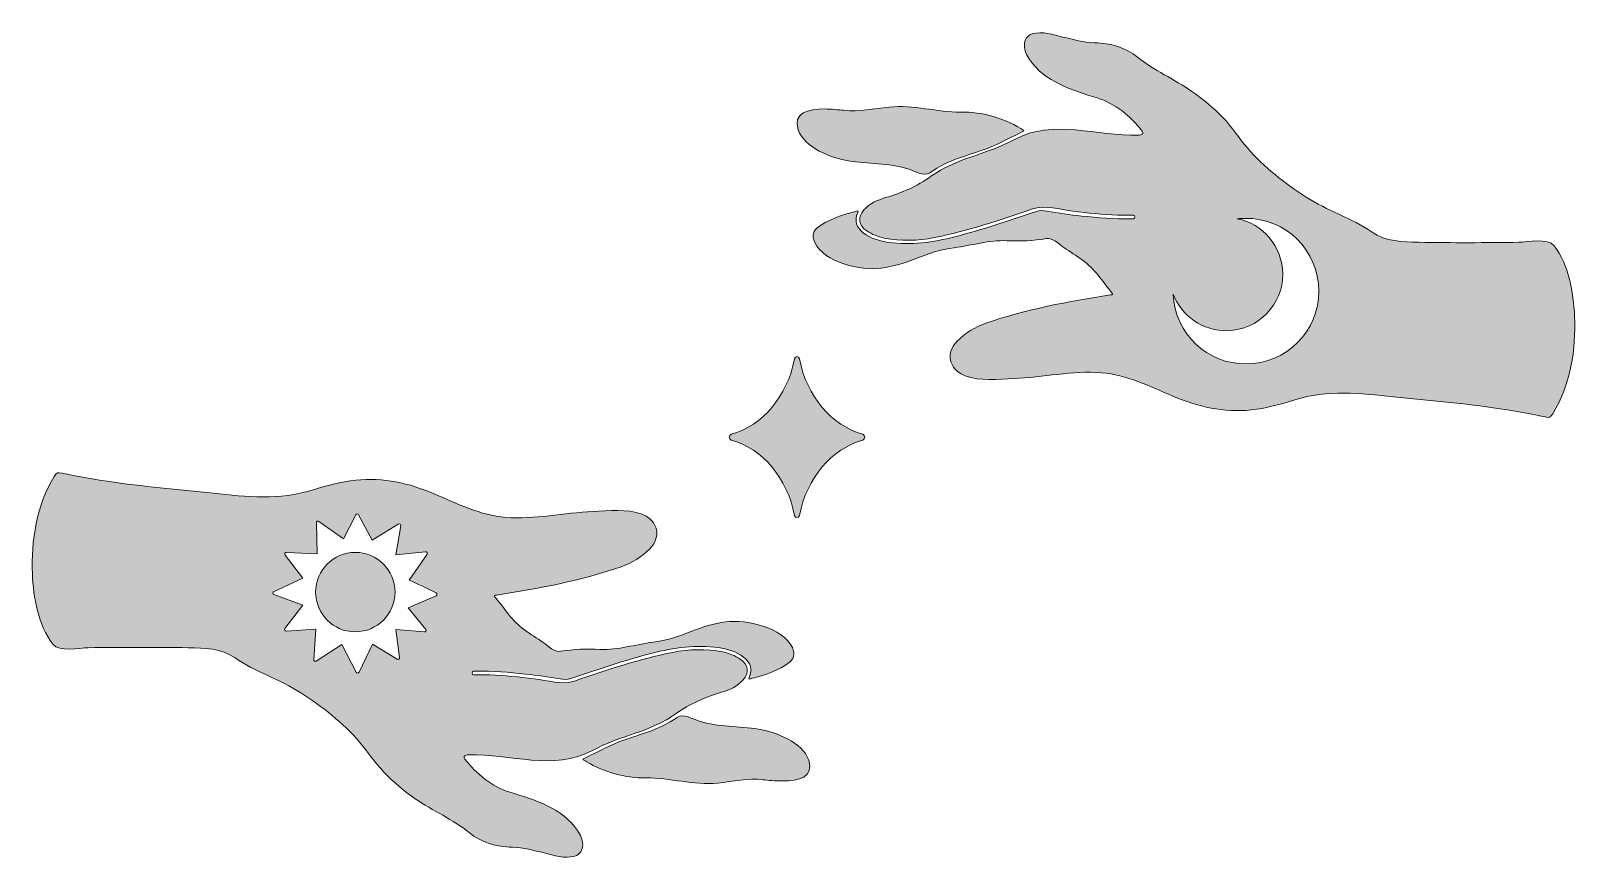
# Model space of a CAD drawing. Header units: inches. Extents: x 11.7 to 23.7, y -9.3 to -2.8.
import ezdxf

# ---------------------------------------------------------------- set-up
doc = ezdxf.new("R2010")
doc.units = ezdxf.units.IN
doc.header["$MEASUREMENT"] = 0
doc.layers.add('Layer 1', color=7, linetype='Continuous')

msp = doc.modelspace()

# ---------------------------------------------------------------- hatches: boundary and pattern name
at = {"layer": 'Layer 1', "true_color": 0xa16e58}
h = msp.add_hatch(color=35, dxfattribs=at)
h.dxf.hatch_style = 2
edge = h.paths.add_edge_path()
edge.add_spline(control_points=[(23.675, -5.038), (23.666, -4.854), (23.631, -4.641), (23.515, -4.491), (23.467, -4.428), (23.309, -4.463), (23.242, -4.464), (22.982, -4.468), (22.722, -4.469), (22.462, -4.464), (22.336, -4.461), (22.207, -4.46), (22.099, -4.385), (21.941, -4.275), (21.75, -4.218), (21.587, -4.113), (21.421, -4.006), (21.259, -3.881), (21.13, -3.73), (21.064, -3.654), (21.011, -3.568), (20.94, -3.495), (20.867, -3.418), (20.784, -3.35), (20.697, -3.29), (20.561, -3.194), (20.403, -3.128), (20.275, -3.024), (20.184, -2.949), (20.079, -2.92), (19.965, -2.913), (19.956, -2.912), (19.948, -2.912), (19.939, -2.912), (19.856, -2.909), (19.775, -2.887), (19.695, -2.867), (19.619, -2.848), (19.535, -2.819), (19.456, -2.843), (19.416, -2.855), (19.393, -2.889), (19.395, -2.93), (19.396, -2.972), (19.412, -3.009), (19.435, -3.043), (19.55, -3.215), (19.773, -3.283), (19.961, -3.341), (20.101, -3.384), (20.223, -3.483), (20.31, -3.599), (20.321, -3.613), (20.318, -3.624), (20.3, -3.629), (20.294, -3.63), (20.288, -3.63), (20.281, -3.63), (19.96, -3.643), (19.619, -3.499), (19.317, -3.665), (19.109, -3.78), (18.861, -3.81), (18.668, -3.951), (18.561, -4.03), (18.44, -4.08), (18.314, -4.117), (18.251, -4.136), (18.192, -4.162), (18.147, -4.213), (18.097, -4.269), (18.105, -4.333), (18.168, -4.375), (18.21, -4.403), (18.256, -4.421), (18.305, -4.431), (18.435, -4.456), (18.565, -4.453), (18.694, -4.428), (18.955, -4.377), (19.206, -4.29), (19.457, -4.205), (19.558, -4.171), (19.671, -4.21), (19.773, -4.223), (19.888, -4.237), (20.003, -4.247), (20.119, -4.254), (20.154, -4.254), (20.188, -4.253), (20.223, -4.254), (20.235, -4.254), (20.255, -4.246), (20.255, -4.267), (20.256, -4.287), (20.236, -4.282), (20.223, -4.282), (20.095, -4.284), (19.966, -4.272), (19.838, -4.26), (19.748, -4.251), (19.658, -4.235), (19.569, -4.221), (19.542, -4.216), (19.515, -4.216), (19.488, -4.225), (19.278, -4.295), (19.069, -4.366), (18.855, -4.421), (18.684, -4.464), (18.513, -4.49), (18.337, -4.465), (18.267, -4.455), (18.2, -4.435), (18.143, -4.392), (18.087, -4.349), (18.072, -4.296), (18.098, -4.232), (18.099, -4.228), (18.103, -4.223), (18.101, -4.221), (18.098, -4.217), (18.093, -4.221), (18.088, -4.222), (18.067, -4.228), (18.046, -4.233), (18.025, -4.239), (17.944, -4.262), (17.867, -4.294), (17.797, -4.341), (17.75, -4.374), (17.739, -4.413), (17.764, -4.465), (17.839, -4.623), (18.123, -4.686), (18.28, -4.666), (18.374, -4.653), (18.464, -4.625), (18.551, -4.591), (18.647, -4.552), (18.745, -4.521), (18.848, -4.507), (18.986, -4.49), (19.119, -4.445), (19.259, -4.452), (19.362, -4.457), (19.464, -4.452), (19.565, -4.436), (19.619, -4.427), (19.66, -4.477), (19.701, -4.505), (19.749, -4.538), (19.799, -4.569), (19.846, -4.603), (19.945, -4.673), (19.997, -4.764), (20.073, -4.854), (20.076, -4.858), (20.083, -4.862), (20.081, -4.868), (20.079, -4.875), (20.07, -4.873), (20.064, -4.874), (19.741, -4.923), (19.403, -4.987), (19.094, -5.094), (19.01, -5.124), (18.936, -5.17), (18.873, -5.233), (18.826, -5.281), (18.795, -5.351), (18.835, -5.421), (18.857, -5.461), (18.891, -5.487), (18.933, -5.503), (19.05, -5.548), (19.192, -5.528), (19.315, -5.524), (19.539, -5.516), (19.77, -5.461), (19.994, -5.479), (20.19, -5.494), (20.37, -5.585), (20.549, -5.661), (20.747, -5.745), (20.943, -5.791), (21.159, -5.769), (21.276, -5.757), (21.388, -5.724), (21.499, -5.69), (21.749, -5.612), (22.011, -5.639), (22.266, -5.666), (22.542, -5.695), (22.819, -5.718), (23.093, -5.759), (23.211, -5.777), (23.329, -5.797), (23.446, -5.823), (23.478, -5.831), (23.487, -5.827), (23.505, -5.798), (23.642, -5.577), (23.687, -5.294), (23.675, -5.038)], knot_values=[0, 0, 0, 0, 1, 1, 1, 2, 2, 2, 3, 3, 3, 4, 4, 4, 5, 5, 5, 6, 6, 6, 7, 7, 7, 8, 8, 8, 9, 9, 9, 10, 10, 10, 11, 11, 11, 12, 12, 12, 13, 13, 13, 14, 14, 14, 15, 15, 15, 16, 16, 16, 17, 17, 17, 18, 18, 18, 19, 19, 19, 20, 20, 20, 21, 21, 21, 22, 22, 22, 23, 23, 23, 24, 24, 24, 25, 25, 25, 26, 26, 26, 27, 27, 27, 28, 28, 28, 29, 29, 29, 30, 30, 30, 31, 31, 31, 32, 32, 32, 33, 33, 33, 34, 34, 34, 35, 35, 35, 36, 36, 36, 37, 37, 37, 38, 38, 38, 39, 39, 39, 40, 40, 40, 41, 41, 41, 42, 42, 42, 43, 43, 43, 44, 44, 44, 45, 45, 45, 46, 46, 46, 47, 47, 47, 48, 48, 48, 49, 49, 49, 50, 50, 50, 51, 51, 51, 52, 52, 52, 53, 53, 53, 54, 54, 54, 55, 55, 55, 56, 56, 56, 57, 57, 57, 58, 58, 58, 59, 59, 59, 60, 60, 60, 61, 61, 61, 62, 62, 62, 63, 63, 63, 64, 64, 64, 65, 65, 65, 66, 66, 66, 67, 67, 67, 68, 68, 68, 68], degree=3, periodic=1)
edge = h.paths.add_edge_path()
edge.add_spline(control_points=[(21.12, -5.411), (20.82, -5.413), (20.564, -5.177), (20.553, -4.868), (20.616, -5.037), (20.783, -5.156), (20.975, -5.152), (21.216, -5.147), (21.405, -4.95), (21.405, -4.711), (21.401, -4.495), (21.25, -4.32), (21.051, -4.281), (21.071, -4.279), (21.091, -4.278), (21.112, -4.278), (21.431, -4.275), (21.684, -4.527), (21.685, -4.843), (21.686, -5.158), (21.432, -5.41), (21.12, -5.411)], knot_values=[0, 0, 0, 0, 1, 1, 1, 2, 2, 2, 3, 3, 3, 4, 4, 4, 5, 5, 5, 6, 6, 6, 7, 7, 7, 7], degree=3, periodic=1)
h = msp.add_hatch(color=35, dxfattribs=at)
h.dxf.hatch_style = 2
edge = h.paths.add_edge_path()
edge.add_spline(control_points=[(17.838, -3.427), (17.717, -3.427), (17.59, -3.455), (17.636, -3.59), (17.683, -3.73), (17.895, -3.809), (18.027, -3.831), (18.18, -3.855), (18.338, -3.846), (18.487, -3.892), (18.535, -3.907), (18.613, -3.956), (18.66, -3.923), (18.731, -3.873), (18.808, -3.835), (18.89, -3.807), (19.001, -3.769), (19.116, -3.737), (19.221, -3.683), (19.275, -3.655), (19.329, -3.629), (19.383, -3.603), (19.394, -3.598), (19.393, -3.595), (19.384, -3.589), (19.378, -3.586), (19.372, -3.581), (19.366, -3.578), (19.222, -3.495), (19.068, -3.449), (18.902, -3.451), (18.715, -3.453), (18.531, -3.392), (18.344, -3.412), (18.223, -3.424), (18.112, -3.45), (17.989, -3.437), (17.954, -3.434), (17.897, -3.427), (17.838, -3.427)], knot_values=[0, 0, 0, 0, 1, 1, 1, 2, 2, 2, 3, 3, 3, 4, 4, 4, 5, 5, 5, 6, 6, 6, 7, 7, 7, 8, 8, 8, 9, 9, 9, 10, 10, 10, 11, 11, 11, 12, 12, 12, 13, 13, 13, 13], degree=3, periodic=1)
h = msp.add_hatch(color=35, dxfattribs=at)
h.dxf.hatch_style = 2
edge = h.paths.add_edge_path()
edge.add_spline(control_points=[(17.114, -5.958), (17.114, -5.958), (17.114, -5.958), (17.114, -5.958), (17.094, -5.964), (17.094, -5.997), (17.114, -6.003), (17.114, -6.003), (17.114, -6.003), (17.114, -6.003), (17.359, -6.071), (17.55, -6.298), (17.607, -6.589), (17.607, -6.589), (17.607, -6.589), (17.607, -6.589), (17.612, -6.613), (17.64, -6.613), (17.645, -6.589), (17.645, -6.589), (17.645, -6.589), (17.645, -6.589), (17.702, -6.298), (17.894, -6.071), (18.139, -6.003), (18.139, -6.003), (18.139, -6.003), (18.139, -6.003), (18.158, -5.997), (18.158, -5.964), (18.139, -5.958), (18.139, -5.958), (18.139, -5.958), (18.139, -5.958), (17.894, -5.89), (17.702, -5.663), (17.645, -5.372), (17.645, -5.372), (17.645, -5.372), (17.645, -5.372), (17.64, -5.348), (17.612, -5.348), (17.607, -5.372), (17.607, -5.372), (17.607, -5.372), (17.607, -5.372), (17.55, -5.663), (17.359, -5.89), (17.114, -5.958)], knot_values=[0, 0, 0, 0, 1, 1, 1, 2, 2, 2, 3, 3, 3, 4, 4, 4, 5, 5, 5, 6, 6, 6, 7, 7, 7, 8, 8, 8, 9, 9, 9, 10, 10, 10, 11, 11, 11, 12, 12, 12, 13, 13, 13, 14, 14, 14, 15, 15, 15, 16, 16, 16, 16], degree=3, periodic=1)
h = msp.add_hatch(color=35, dxfattribs=at)
h.dxf.hatch_style = 2
edge = h.paths.add_edge_path()
edge.add_spline(control_points=[(17.59, -7.618), (17.514, -7.461), (17.23, -7.397), (17.073, -7.418), (16.979, -7.43), (16.889, -7.458), (16.802, -7.493), (16.706, -7.531), (16.609, -7.563), (16.506, -7.576), (16.367, -7.593), (16.235, -7.639), (16.094, -7.632), (15.992, -7.626), (15.89, -7.631), (15.789, -7.647), (15.735, -7.656), (15.693, -7.606), (15.652, -7.578), (15.604, -7.545), (15.555, -7.514), (15.507, -7.481), (15.408, -7.41), (15.357, -7.319), (15.28, -7.229), (15.277, -7.225), (15.27, -7.221), (15.272, -7.215), (15.274, -7.208), (15.283, -7.21), (15.289, -7.209), (15.612, -7.16), (15.95, -7.096), (16.259, -6.989), (16.343, -6.96), (16.417, -6.913), (16.48, -6.85), (16.527, -6.802), (16.558, -6.732), (16.518, -6.662), (16.496, -6.622), (16.462, -6.596), (16.42, -6.58), (16.304, -6.535), (16.161, -6.555), (16.039, -6.56), (15.814, -6.568), (15.583, -6.623), (15.359, -6.605), (15.164, -6.589), (14.983, -6.498), (14.804, -6.422), (14.606, -6.338), (14.41, -6.292), (14.194, -6.315), (14.077, -6.327), (13.965, -6.359), (13.854, -6.393), (13.604, -6.471), (13.342, -6.445), (13.087, -6.417), (12.811, -6.388), (12.535, -6.365), (12.26, -6.324), (12.142, -6.307), (12.024, -6.286), (11.908, -6.26), (11.875, -6.253), (11.866, -6.256), (11.848, -6.286), (11.712, -6.506), (11.667, -6.789), (11.678, -7.045), (11.687, -7.229), (11.722, -7.442), (11.838, -7.592), (11.886, -7.655), (12.044, -7.62), (12.112, -7.619), (12.371, -7.615), (12.631, -7.615), (12.891, -7.619), (13.018, -7.622), (13.146, -7.623), (13.255, -7.698), (13.412, -7.808), (13.604, -7.865), (13.766, -7.97), (13.932, -8.077), (14.094, -8.202), (14.223, -8.353), (14.289, -8.43), (14.343, -8.515), (14.413, -8.588), (14.487, -8.665), (14.569, -8.733), (14.656, -8.794), (14.792, -8.889), (14.95, -8.955), (15.078, -9.059), (15.17, -9.134), (15.274, -9.163), (15.388, -9.17), (15.397, -9.171), (15.406, -9.171), (15.414, -9.172), (15.497, -9.175), (15.578, -9.196), (15.658, -9.216), (15.734, -9.235), (15.819, -9.264), (15.897, -9.24), (15.937, -9.228), (15.96, -9.194), (15.959, -9.153), (15.957, -9.111), (15.941, -9.075), (15.919, -9.041), (15.804, -8.869), (15.581, -8.8), (15.393, -8.743), (15.253, -8.7), (15.131, -8.601), (15.043, -8.485), (15.032, -8.47), (15.035, -8.46), (15.053, -8.455), (15.059, -8.453), (15.066, -8.453), (15.072, -8.453), (15.393, -8.441), (15.734, -8.584), (16.036, -8.418), (16.244, -8.303), (16.492, -8.273), (16.685, -8.132), (16.792, -8.054), (16.913, -8.003), (17.039, -7.966), (17.103, -7.947), (17.161, -7.921), (17.206, -7.87), (17.256, -7.814), (17.248, -7.751), (17.185, -7.708), (17.143, -7.68), (17.097, -7.662), (17.048, -7.652), (16.918, -7.627), (16.788, -7.63), (16.659, -7.655), (16.398, -7.706), (16.147, -7.793), (15.896, -7.878), (15.796, -7.912), (15.682, -7.873), (15.581, -7.86), (15.465, -7.846), (15.35, -7.836), (15.234, -7.829), (15.199, -7.829), (15.165, -7.83), (15.13, -7.829), (15.118, -7.829), (15.098, -7.837), (15.098, -7.817), (15.097, -7.797), (15.117, -7.801), (15.13, -7.801), (15.259, -7.799), (15.387, -7.811), (15.515, -7.824), (15.605, -7.833), (15.695, -7.848), (15.784, -7.862), (15.811, -7.867), (15.838, -7.868), (15.866, -7.859), (16.075, -7.788), (16.284, -7.717), (16.499, -7.662), (16.669, -7.619), (16.84, -7.593), (17.016, -7.618), (17.086, -7.628), (17.153, -7.648), (17.21, -7.692), (17.266, -7.734), (17.281, -7.787), (17.255, -7.851), (17.254, -7.855), (17.251, -7.86), (17.252, -7.862), (17.255, -7.866), (17.261, -7.863), (17.265, -7.861), (17.286, -7.856), (17.307, -7.85), (17.328, -7.844), (17.409, -7.821), (17.486, -7.789), (17.556, -7.742), (17.603, -7.71), (17.614, -7.67), (17.59, -7.618)], knot_values=[0, 0, 0, 0, 1, 1, 1, 2, 2, 2, 3, 3, 3, 4, 4, 4, 5, 5, 5, 6, 6, 6, 7, 7, 7, 8, 8, 8, 9, 9, 9, 10, 10, 10, 11, 11, 11, 12, 12, 12, 13, 13, 13, 14, 14, 14, 15, 15, 15, 16, 16, 16, 17, 17, 17, 18, 18, 18, 19, 19, 19, 20, 20, 20, 21, 21, 21, 22, 22, 22, 23, 23, 23, 24, 24, 24, 25, 25, 25, 26, 26, 26, 27, 27, 27, 28, 28, 28, 29, 29, 29, 30, 30, 30, 31, 31, 31, 32, 32, 32, 33, 33, 33, 34, 34, 34, 35, 35, 35, 36, 36, 36, 37, 37, 37, 38, 38, 38, 39, 39, 39, 40, 40, 40, 41, 41, 41, 42, 42, 42, 43, 43, 43, 44, 44, 44, 45, 45, 45, 46, 46, 46, 47, 47, 47, 48, 48, 48, 49, 49, 49, 50, 50, 50, 51, 51, 51, 52, 52, 52, 53, 53, 53, 54, 54, 54, 55, 55, 55, 56, 56, 56, 57, 57, 57, 58, 58, 58, 59, 59, 59, 60, 60, 60, 61, 61, 61, 62, 62, 62, 63, 63, 63, 64, 64, 64, 65, 65, 65, 66, 66, 66, 67, 67, 67, 68, 68, 68, 68], degree=3, periodic=1)
edge = h.paths.add_edge_path()
edge.add_spline(control_points=[(14.818, -7.214), (14.818, -7.214), (14.601, -7.308), (14.601, -7.308), (14.601, -7.308), (14.738, -7.476), (14.738, -7.476), (14.741, -7.48), (14.742, -7.485), (14.74, -7.49), (14.737, -7.494), (14.733, -7.497), (14.728, -7.496), (14.728, -7.496), (14.505, -7.478), (14.505, -7.478), (14.505, -7.478), (14.534, -7.696), (14.534, -7.696), (14.535, -7.701), (14.533, -7.705), (14.529, -7.708), (14.525, -7.71), (14.52, -7.711), (14.516, -7.708), (14.516, -7.708), (14.323, -7.591), (14.323, -7.591), (14.323, -7.591), (14.22, -7.809), (14.22, -7.809), (14.218, -7.813), (14.214, -7.816), (14.209, -7.816), (14.204, -7.816), (14.2, -7.813), (14.198, -7.809), (14.198, -7.809), (14.084, -7.595), (14.084, -7.595), (14.084, -7.595), (13.886, -7.723), (13.886, -7.723), (13.882, -7.725), (13.877, -7.726), (13.873, -7.723), (13.869, -7.721), (13.867, -7.716), (13.867, -7.712), (13.867, -7.712), (13.883, -7.474), (13.883, -7.474), (13.883, -7.474), (13.653, -7.489), (13.653, -7.489), (13.649, -7.489), (13.644, -7.486), (13.642, -7.482), (13.639, -7.478), (13.64, -7.473), (13.643, -7.469), (13.643, -7.469), (13.781, -7.289), (13.781, -7.289), (13.781, -7.289), (13.556, -7.206), (13.556, -7.206), (13.552, -7.204), (13.549, -7.2), (13.548, -7.195), (13.548, -7.19), (13.551, -7.185), (13.555, -7.183), (13.555, -7.183), (13.783, -7.077), (13.783, -7.077), (13.783, -7.077), (13.645, -6.898), (13.645, -6.898), (13.642, -6.894), (13.641, -6.888), (13.643, -6.884), (13.646, -6.88), (13.65, -6.877), (13.655, -6.878), (13.655, -6.878), (13.655, -6.878), (13.655, -6.878), (13.655, -6.878), (13.893, -6.889), (13.893, -6.889), (13.893, -6.889), (13.888, -6.646), (13.888, -6.646), (13.887, -6.642), (13.89, -6.637), (13.894, -6.635), (13.898, -6.633), (13.903, -6.633), (13.907, -6.636), (13.907, -6.636), (14.097, -6.771), (14.097, -6.771), (14.097, -6.771), (14.194, -6.584), (14.194, -6.584), (14.196, -6.58), (14.201, -6.578), (14.205, -6.577), (14.21, -6.577), (14.214, -6.58), (14.216, -6.584), (14.216, -6.584), (14.322, -6.782), (14.322, -6.782), (14.322, -6.782), (14.524, -6.658), (14.524, -6.658), (14.529, -6.655), (14.534, -6.655), (14.538, -6.658), (14.542, -6.661), (14.544, -6.666), (14.543, -6.67), (14.543, -6.67), (14.505, -6.896), (14.505, -6.896), (14.505, -6.896), (14.736, -6.872), (14.736, -6.872), (14.741, -6.871), (14.746, -6.873), (14.748, -6.878), (14.751, -6.882), (14.75, -6.887), (14.748, -6.891), (14.748, -6.891), (14.608, -7.093), (14.608, -7.093), (14.678, -7.124), (14.749, -7.157), (14.818, -7.191), (14.823, -7.194), (14.825, -7.198), (14.825, -7.203), (14.825, -7.208), (14.822, -7.212), (14.818, -7.214)], knot_values=[0, 0, 0, 0, 1, 1, 1, 2, 2, 2, 3, 3, 3, 4, 4, 4, 5, 5, 5, 6, 6, 6, 7, 7, 7, 8, 8, 8, 9, 9, 9, 10, 10, 10, 11, 11, 11, 12, 12, 12, 13, 13, 13, 14, 14, 14, 15, 15, 15, 16, 16, 16, 17, 17, 17, 18, 18, 18, 19, 19, 19, 20, 20, 20, 21, 21, 21, 22, 22, 22, 23, 23, 23, 24, 24, 24, 25, 25, 25, 26, 26, 26, 27, 27, 27, 28, 28, 28, 29, 29, 29, 30, 30, 30, 31, 31, 31, 32, 32, 32, 33, 33, 33, 34, 34, 34, 35, 35, 35, 36, 36, 36, 37, 37, 37, 38, 38, 38, 39, 39, 39, 40, 40, 40, 41, 41, 41, 42, 42, 42, 43, 43, 43, 44, 44, 44, 45, 45, 45, 46, 46, 46, 47, 47, 47, 48, 48, 48, 49, 49, 49, 49], degree=3, periodic=1)
h = msp.add_hatch(color=35, dxfattribs=at)
h.dxf.hatch_style = 2
edge = h.paths.add_edge_path()
edge.add_spline(control_points=[(14.19, -6.877), (14.02, -6.877), (13.881, -7.016), (13.881, -7.186), (13.881, -7.357), (14.02, -7.495), (14.19, -7.495), (14.361, -7.495), (14.499, -7.357), (14.499, -7.186), (14.499, -7.016), (14.361, -6.877), (14.19, -6.877)], knot_values=[0, 0, 0, 0, 1, 1, 1, 2, 2, 2, 3, 3, 3, 4, 4, 4, 4], degree=3, periodic=1)
h = msp.add_hatch(color=35, dxfattribs=at)
h.dxf.hatch_style = 2
edge = h.paths.add_edge_path()
edge.add_spline(control_points=[(17.515, -8.656), (17.636, -8.656), (17.763, -8.628), (17.717, -8.493), (17.67, -8.353), (17.458, -8.274), (17.326, -8.253), (17.174, -8.228), (17.015, -8.237), (16.866, -8.191), (16.818, -8.176), (16.741, -8.127), (16.693, -8.161), (16.622, -8.21), (16.545, -8.248), (16.463, -8.276), (16.352, -8.314), (16.238, -8.346), (16.132, -8.401), (16.079, -8.428), (16.024, -8.454), (15.97, -8.48), (15.959, -8.485), (15.96, -8.489), (15.969, -8.494), (15.975, -8.498), (15.981, -8.502), (15.987, -8.505), (16.131, -8.588), (16.285, -8.634), (16.451, -8.632), (16.638, -8.63), (16.822, -8.691), (17.009, -8.672), (17.13, -8.659), (17.241, -8.633), (17.364, -8.646), (17.399, -8.65), (17.456, -8.656), (17.515, -8.656)], knot_values=[0, 0, 0, 0, 1, 1, 1, 2, 2, 2, 3, 3, 3, 4, 4, 4, 5, 5, 5, 6, 6, 6, 7, 7, 7, 8, 8, 8, 9, 9, 9, 10, 10, 10, 11, 11, 11, 12, 12, 12, 13, 13, 13, 13], degree=3, periodic=1)

# ---------------------------------------------------------------- linework, layer by layer
at = {"layer": 'Layer 1', "lineweight": 0}
for points, knots in [([(23.675, -5.038), (23.666, -4.854), (23.631, -4.641), (23.515, -4.491), (23.467, -4.428), (23.309, -4.463), (23.242, -4.464), (22.982, -4.468), (22.722, -4.469), (22.462, -4.464), (22.336, -4.461), (22.207, -4.46), (22.099, -4.385), (21.941, -4.275), (21.75, -4.218), (21.587, -4.113), (21.421, -4.006), (21.259, -3.881), (21.13, -3.73), (21.064, -3.654), (21.011, -3.568), (20.94, -3.495), (20.867, -3.418), (20.784, -3.35), (20.697, -3.29), (20.561, -3.194), (20.403, -3.128), (20.275, -3.024), (20.184, -2.949), (20.079, -2.92), (19.965, -2.913), (19.956, -2.912), (19.948, -2.912), (19.939, -2.912), (19.856, -2.909), (19.775, -2.887), (19.695, -2.867), (19.619, -2.848), (19.535, -2.819), (19.456, -2.843), (19.416, -2.855), (19.393, -2.889), (19.395, -2.93), (19.396, -2.972), (19.412, -3.009), (19.435, -3.043), (19.55, -3.215), (19.773, -3.283), (19.961, -3.341), (20.101, -3.384), (20.223, -3.483), (20.31, -3.599), (20.321, -3.613), (20.318, -3.624), (20.3, -3.629), (20.294, -3.63), (20.288, -3.63), (20.281, -3.63), (19.96, -3.643), (19.619, -3.499), (19.317, -3.665), (19.109, -3.78), (18.861, -3.81), (18.668, -3.951), (18.561, -4.03), (18.44, -4.08), (18.314, -4.117), (18.251, -4.136), (18.192, -4.162), (18.147, -4.213), (18.097, -4.269), (18.105, -4.333), (18.168, -4.375), (18.21, -4.403), (18.256, -4.421), (18.305, -4.431), (18.435, -4.456), (18.565, -4.453), (18.694, -4.428), (18.955, -4.377), (19.206, -4.29), (19.457, -4.205), (19.558, -4.171), (19.671, -4.21), (19.773, -4.223), (19.888, -4.237), (20.003, -4.247), (20.119, -4.254), (20.154, -4.254), (20.188, -4.253), (20.223, -4.254), (20.235, -4.254), (20.255, -4.246), (20.255, -4.267), (20.256, -4.287), (20.236, -4.282), (20.223, -4.282), (20.095, -4.284), (19.966, -4.272), (19.838, -4.26), (19.748, -4.251), (19.658, -4.235), (19.569, -4.221), (19.542, -4.216), (19.515, -4.216), (19.488, -4.225), (19.278, -4.295), (19.069, -4.366), (18.855, -4.421), (18.684, -4.464), (18.513, -4.49), (18.337, -4.465), (18.267, -4.455), (18.2, -4.435), (18.143, -4.392), (18.087, -4.349), (18.072, -4.296), (18.098, -4.232), (18.099, -4.228), (18.103, -4.223), (18.101, -4.221), (18.098, -4.217), (18.093, -4.221), (18.088, -4.222), (18.067, -4.228), (18.046, -4.233), (18.025, -4.239), (17.944, -4.262), (17.867, -4.294), (17.797, -4.341), (17.75, -4.374), (17.739, -4.413), (17.764, -4.465), (17.839, -4.623), (18.123, -4.686), (18.28, -4.666), (18.374, -4.653), (18.464, -4.625), (18.551, -4.591), (18.647, -4.552), (18.745, -4.521), (18.848, -4.507), (18.986, -4.49), (19.119, -4.445), (19.259, -4.452), (19.362, -4.457), (19.464, -4.452), (19.565, -4.436), (19.619, -4.427), (19.66, -4.477), (19.701, -4.505), (19.749, -4.538), (19.799, -4.569), (19.846, -4.603), (19.945, -4.673), (19.997, -4.764), (20.073, -4.854), (20.076, -4.858), (20.083, -4.862), (20.081, -4.868), (20.079, -4.875), (20.07, -4.873), (20.064, -4.874), (19.741, -4.923), (19.403, -4.987), (19.094, -5.094), (19.01, -5.124), (18.936, -5.17), (18.873, -5.233), (18.826, -5.281), (18.795, -5.351), (18.835, -5.421), (18.857, -5.461), (18.891, -5.487), (18.933, -5.503), (19.05, -5.548), (19.192, -5.528), (19.315, -5.524), (19.539, -5.516), (19.77, -5.461), (19.994, -5.479), (20.19, -5.494), (20.37, -5.585), (20.549, -5.661), (20.747, -5.745), (20.943, -5.791), (21.159, -5.769), (21.276, -5.757), (21.388, -5.724), (21.499, -5.69), (21.749, -5.612), (22.011, -5.639), (22.266, -5.666), (22.542, -5.695), (22.819, -5.718), (23.093, -5.759), (23.211, -5.777), (23.329, -5.797), (23.446, -5.823), (23.478, -5.831), (23.487, -5.827), (23.505, -5.798), (23.642, -5.577), (23.687, -5.294), (23.675, -5.038)], [0, 0, 0, 0, 1, 1, 1, 2, 2, 2, 3, 3, 3, 4, 4, 4, 5, 5, 5, 6, 6, 6, 7, 7, 7, 8, 8, 8, 9, 9, 9, 10, 10, 10, 11, 11, 11, 12, 12, 12, 13, 13, 13, 14, 14, 14, 15, 15, 15, 16, 16, 16, 17, 17, 17, 18, 18, 18, 19, 19, 19, 20, 20, 20, 21, 21, 21, 22, 22, 22, 23, 23, 23, 24, 24, 24, 25, 25, 25, 26, 26, 26, 27, 27, 27, 28, 28, 28, 29, 29, 29, 30, 30, 30, 31, 31, 31, 32, 32, 32, 33, 33, 33, 34, 34, 34, 35, 35, 35, 36, 36, 36, 37, 37, 37, 38, 38, 38, 39, 39, 39, 40, 40, 40, 41, 41, 41, 42, 42, 42, 43, 43, 43, 44, 44, 44, 45, 45, 45, 46, 46, 46, 47, 47, 47, 48, 48, 48, 49, 49, 49, 50, 50, 50, 51, 51, 51, 52, 52, 52, 53, 53, 53, 54, 54, 54, 55, 55, 55, 56, 56, 56, 57, 57, 57, 58, 58, 58, 59, 59, 59, 60, 60, 60, 61, 61, 61, 62, 62, 62, 63, 63, 63, 64, 64, 64, 65, 65, 65, 66, 66, 66, 67, 67, 67, 68, 68, 68, 68]), ([(17.838, -3.427), (17.717, -3.427), (17.59, -3.455), (17.636, -3.59), (17.683, -3.73), (17.895, -3.809), (18.027, -3.831), (18.18, -3.855), (18.338, -3.846), (18.487, -3.892), (18.535, -3.907), (18.613, -3.956), (18.66, -3.923), (18.731, -3.873), (18.808, -3.835), (18.89, -3.807), (19.001, -3.769), (19.116, -3.737), (19.221, -3.683), (19.275, -3.655), (19.329, -3.629), (19.383, -3.603), (19.394, -3.598), (19.393, -3.595), (19.384, -3.589), (19.378, -3.586), (19.372, -3.581), (19.366, -3.578), (19.222, -3.495), (19.068, -3.449), (18.902, -3.451), (18.715, -3.453), (18.531, -3.392), (18.344, -3.412), (18.223, -3.424), (18.112, -3.45), (17.989, -3.437), (17.954, -3.434), (17.897, -3.427), (17.838, -3.427)], [0, 0, 0, 0, 1, 1, 1, 2, 2, 2, 3, 3, 3, 4, 4, 4, 5, 5, 5, 6, 6, 6, 7, 7, 7, 8, 8, 8, 9, 9, 9, 10, 10, 10, 11, 11, 11, 12, 12, 12, 13, 13, 13, 13]), ([(21.12, -5.411), (20.82, -5.413), (20.564, -5.177), (20.553, -4.868), (20.616, -5.037), (20.783, -5.156), (20.975, -5.152), (21.216, -5.147), (21.405, -4.95), (21.405, -4.711), (21.401, -4.495), (21.25, -4.32), (21.051, -4.281), (21.071, -4.279), (21.091, -4.278), (21.112, -4.278), (21.431, -4.275), (21.684, -4.527), (21.685, -4.843), (21.686, -5.158), (21.432, -5.41), (21.12, -5.411)], [0, 0, 0, 0, 1, 1, 1, 2, 2, 2, 3, 3, 3, 4, 4, 4, 5, 5, 5, 6, 6, 6, 7, 7, 7, 7]), ([(17.114, -5.958), (17.114, -5.958), (17.114, -5.958), (17.114, -5.958), (17.094, -5.964), (17.094, -5.997), (17.114, -6.003), (17.114, -6.003), (17.114, -6.003), (17.114, -6.003), (17.359, -6.071), (17.55, -6.298), (17.607, -6.589), (17.607, -6.589), (17.607, -6.589), (17.607, -6.589), (17.612, -6.613), (17.64, -6.613), (17.645, -6.589), (17.645, -6.589), (17.645, -6.589), (17.645, -6.589), (17.702, -6.298), (17.894, -6.071), (18.139, -6.003), (18.139, -6.003), (18.139, -6.003), (18.139, -6.003), (18.158, -5.997), (18.158, -5.964), (18.139, -5.958), (18.139, -5.958), (18.139, -5.958), (18.139, -5.958), (17.894, -5.89), (17.702, -5.663), (17.645, -5.372), (17.645, -5.372), (17.645, -5.372), (17.645, -5.372), (17.64, -5.348), (17.612, -5.348), (17.607, -5.372), (17.607, -5.372), (17.607, -5.372), (17.607, -5.372), (17.55, -5.663), (17.359, -5.89), (17.114, -5.958)], [0, 0, 0, 0, 1, 1, 1, 2, 2, 2, 3, 3, 3, 4, 4, 4, 5, 5, 5, 6, 6, 6, 7, 7, 7, 8, 8, 8, 9, 9, 9, 10, 10, 10, 11, 11, 11, 12, 12, 12, 13, 13, 13, 14, 14, 14, 15, 15, 15, 16, 16, 16, 16]), ([(17.59, -7.618), (17.514, -7.461), (17.23, -7.397), (17.073, -7.418), (16.979, -7.43), (16.889, -7.458), (16.802, -7.493), (16.706, -7.531), (16.609, -7.563), (16.506, -7.576), (16.367, -7.593), (16.235, -7.639), (16.094, -7.632), (15.992, -7.626), (15.89, -7.631), (15.789, -7.647), (15.735, -7.656), (15.693, -7.606), (15.652, -7.578), (15.604, -7.545), (15.555, -7.514), (15.507, -7.481), (15.408, -7.41), (15.357, -7.319), (15.28, -7.229), (15.277, -7.225), (15.27, -7.221), (15.272, -7.215), (15.274, -7.208), (15.283, -7.21), (15.289, -7.209), (15.612, -7.16), (15.95, -7.096), (16.259, -6.989), (16.343, -6.96), (16.417, -6.913), (16.48, -6.85), (16.527, -6.802), (16.558, -6.732), (16.518, -6.662), (16.496, -6.622), (16.462, -6.596), (16.42, -6.58), (16.304, -6.535), (16.161, -6.555), (16.039, -6.56), (15.814, -6.568), (15.583, -6.623), (15.359, -6.605), (15.164, -6.589), (14.983, -6.498), (14.804, -6.422), (14.606, -6.338), (14.41, -6.292), (14.194, -6.315), (14.077, -6.327), (13.965, -6.359), (13.854, -6.393), (13.604, -6.471), (13.342, -6.445), (13.087, -6.417), (12.811, -6.388), (12.535, -6.365), (12.26, -6.324), (12.142, -6.307), (12.024, -6.286), (11.908, -6.26), (11.875, -6.253), (11.866, -6.256), (11.848, -6.286), (11.712, -6.506), (11.667, -6.789), (11.678, -7.045), (11.687, -7.229), (11.722, -7.442), (11.838, -7.592), (11.886, -7.655), (12.044, -7.62), (12.112, -7.619), (12.371, -7.615), (12.631, -7.615), (12.891, -7.619), (13.018, -7.622), (13.146, -7.623), (13.255, -7.698), (13.412, -7.808), (13.604, -7.865), (13.766, -7.97), (13.932, -8.077), (14.094, -8.202), (14.223, -8.353), (14.289, -8.43), (14.343, -8.515), (14.413, -8.588), (14.487, -8.665), (14.569, -8.733), (14.656, -8.794), (14.792, -8.889), (14.95, -8.955), (15.078, -9.059), (15.17, -9.134), (15.274, -9.163), (15.388, -9.17), (15.397, -9.171), (15.406, -9.171), (15.414, -9.172), (15.497, -9.175), (15.578, -9.196), (15.658, -9.216), (15.734, -9.235), (15.819, -9.264), (15.897, -9.24), (15.937, -9.228), (15.96, -9.194), (15.959, -9.153), (15.957, -9.111), (15.941, -9.075), (15.919, -9.041), (15.804, -8.869), (15.581, -8.8), (15.393, -8.743), (15.253, -8.7), (15.131, -8.601), (15.043, -8.485), (15.032, -8.47), (15.035, -8.46), (15.053, -8.455), (15.059, -8.453), (15.066, -8.453), (15.072, -8.453), (15.393, -8.441), (15.734, -8.584), (16.036, -8.418), (16.244, -8.303), (16.492, -8.273), (16.685, -8.132), (16.792, -8.054), (16.913, -8.003), (17.039, -7.966), (17.103, -7.947), (17.161, -7.921), (17.206, -7.87), (17.256, -7.814), (17.248, -7.751), (17.185, -7.708), (17.143, -7.68), (17.097, -7.662), (17.048, -7.652), (16.918, -7.627), (16.788, -7.63), (16.659, -7.655), (16.398, -7.706), (16.147, -7.793), (15.896, -7.878), (15.796, -7.912), (15.682, -7.873), (15.581, -7.86), (15.465, -7.846), (15.35, -7.836), (15.234, -7.829), (15.199, -7.829), (15.165, -7.83), (15.13, -7.829), (15.118, -7.829), (15.098, -7.837), (15.098, -7.817), (15.097, -7.797), (15.117, -7.801), (15.13, -7.801), (15.259, -7.799), (15.387, -7.811), (15.515, -7.824), (15.605, -7.833), (15.695, -7.848), (15.784, -7.862), (15.811, -7.867), (15.838, -7.868), (15.866, -7.859), (16.075, -7.788), (16.284, -7.717), (16.499, -7.662), (16.669, -7.619), (16.84, -7.593), (17.016, -7.618), (17.086, -7.628), (17.153, -7.648), (17.21, -7.692), (17.266, -7.734), (17.281, -7.787), (17.255, -7.851), (17.254, -7.855), (17.251, -7.86), (17.252, -7.862), (17.255, -7.866), (17.261, -7.863), (17.265, -7.861), (17.286, -7.856), (17.307, -7.85), (17.328, -7.844), (17.409, -7.821), (17.486, -7.789), (17.556, -7.742), (17.603, -7.71), (17.614, -7.67), (17.59, -7.618)], [0, 0, 0, 0, 1, 1, 1, 2, 2, 2, 3, 3, 3, 4, 4, 4, 5, 5, 5, 6, 6, 6, 7, 7, 7, 8, 8, 8, 9, 9, 9, 10, 10, 10, 11, 11, 11, 12, 12, 12, 13, 13, 13, 14, 14, 14, 15, 15, 15, 16, 16, 16, 17, 17, 17, 18, 18, 18, 19, 19, 19, 20, 20, 20, 21, 21, 21, 22, 22, 22, 23, 23, 23, 24, 24, 24, 25, 25, 25, 26, 26, 26, 27, 27, 27, 28, 28, 28, 29, 29, 29, 30, 30, 30, 31, 31, 31, 32, 32, 32, 33, 33, 33, 34, 34, 34, 35, 35, 35, 36, 36, 36, 37, 37, 37, 38, 38, 38, 39, 39, 39, 40, 40, 40, 41, 41, 41, 42, 42, 42, 43, 43, 43, 44, 44, 44, 45, 45, 45, 46, 46, 46, 47, 47, 47, 48, 48, 48, 49, 49, 49, 50, 50, 50, 51, 51, 51, 52, 52, 52, 53, 53, 53, 54, 54, 54, 55, 55, 55, 56, 56, 56, 57, 57, 57, 58, 58, 58, 59, 59, 59, 60, 60, 60, 61, 61, 61, 62, 62, 62, 63, 63, 63, 64, 64, 64, 65, 65, 65, 66, 66, 66, 67, 67, 67, 68, 68, 68, 68]), ([(14.818, -7.214), (14.818, -7.214), (14.601, -7.308), (14.601, -7.308), (14.601, -7.308), (14.738, -7.476), (14.738, -7.476), (14.741, -7.48), (14.742, -7.485), (14.74, -7.49), (14.737, -7.494), (14.733, -7.497), (14.728, -7.496), (14.728, -7.496), (14.505, -7.478), (14.505, -7.478), (14.505, -7.478), (14.534, -7.696), (14.534, -7.696), (14.535, -7.701), (14.533, -7.705), (14.529, -7.708), (14.525, -7.71), (14.52, -7.711), (14.516, -7.708), (14.516, -7.708), (14.323, -7.591), (14.323, -7.591), (14.323, -7.591), (14.22, -7.809), (14.22, -7.809), (14.218, -7.813), (14.214, -7.816), (14.209, -7.816), (14.204, -7.816), (14.2, -7.813), (14.198, -7.809), (14.198, -7.809), (14.084, -7.595), (14.084, -7.595), (14.084, -7.595), (13.886, -7.723), (13.886, -7.723), (13.882, -7.725), (13.877, -7.726), (13.873, -7.723), (13.869, -7.721), (13.867, -7.716), (13.867, -7.712), (13.867, -7.712), (13.883, -7.474), (13.883, -7.474), (13.883, -7.474), (13.653, -7.489), (13.653, -7.489), (13.649, -7.489), (13.644, -7.486), (13.642, -7.482), (13.639, -7.478), (13.64, -7.473), (13.643, -7.469), (13.643, -7.469), (13.781, -7.289), (13.781, -7.289), (13.781, -7.289), (13.556, -7.206), (13.556, -7.206), (13.552, -7.204), (13.549, -7.2), (13.548, -7.195), (13.548, -7.19), (13.551, -7.185), (13.555, -7.183), (13.555, -7.183), (13.783, -7.077), (13.783, -7.077), (13.783, -7.077), (13.645, -6.898), (13.645, -6.898), (13.642, -6.894), (13.641, -6.888), (13.643, -6.884), (13.646, -6.88), (13.65, -6.877), (13.655, -6.878), (13.655, -6.878), (13.655, -6.878), (13.655, -6.878), (13.655, -6.878), (13.893, -6.889), (13.893, -6.889), (13.893, -6.889), (13.888, -6.646), (13.888, -6.646), (13.887, -6.642), (13.89, -6.637), (13.894, -6.635), (13.898, -6.633), (13.903, -6.633), (13.907, -6.636), (13.907, -6.636), (14.097, -6.771), (14.097, -6.771), (14.097, -6.771), (14.194, -6.584), (14.194, -6.584), (14.196, -6.58), (14.201, -6.578), (14.205, -6.577), (14.21, -6.577), (14.214, -6.58), (14.216, -6.584), (14.216, -6.584), (14.322, -6.782), (14.322, -6.782), (14.322, -6.782), (14.524, -6.658), (14.524, -6.658), (14.529, -6.655), (14.534, -6.655), (14.538, -6.658), (14.542, -6.661), (14.544, -6.666), (14.543, -6.67), (14.543, -6.67), (14.505, -6.896), (14.505, -6.896), (14.505, -6.896), (14.736, -6.872), (14.736, -6.872), (14.741, -6.871), (14.746, -6.873), (14.748, -6.878), (14.751, -6.882), (14.75, -6.887), (14.748, -6.891), (14.748, -6.891), (14.608, -7.093), (14.608, -7.093), (14.678, -7.124), (14.749, -7.157), (14.818, -7.191), (14.823, -7.194), (14.825, -7.198), (14.825, -7.203), (14.825, -7.208), (14.822, -7.212), (14.818, -7.214)], [0, 0, 0, 0, 1, 1, 1, 2, 2, 2, 3, 3, 3, 4, 4, 4, 5, 5, 5, 6, 6, 6, 7, 7, 7, 8, 8, 8, 9, 9, 9, 10, 10, 10, 11, 11, 11, 12, 12, 12, 13, 13, 13, 14, 14, 14, 15, 15, 15, 16, 16, 16, 17, 17, 17, 18, 18, 18, 19, 19, 19, 20, 20, 20, 21, 21, 21, 22, 22, 22, 23, 23, 23, 24, 24, 24, 25, 25, 25, 26, 26, 26, 27, 27, 27, 28, 28, 28, 29, 29, 29, 30, 30, 30, 31, 31, 31, 32, 32, 32, 33, 33, 33, 34, 34, 34, 35, 35, 35, 36, 36, 36, 37, 37, 37, 38, 38, 38, 39, 39, 39, 40, 40, 40, 41, 41, 41, 42, 42, 42, 43, 43, 43, 44, 44, 44, 45, 45, 45, 46, 46, 46, 47, 47, 47, 48, 48, 48, 49, 49, 49, 49]), ([(14.19, -6.877), (14.02, -6.877), (13.881, -7.016), (13.881, -7.186), (13.881, -7.357), (14.02, -7.495), (14.19, -7.495), (14.361, -7.495), (14.499, -7.357), (14.499, -7.186), (14.499, -7.016), (14.361, -6.877), (14.19, -6.877)], [0, 0, 0, 0, 1, 1, 1, 2, 2, 2, 3, 3, 3, 4, 4, 4, 4]), ([(17.515, -8.656), (17.636, -8.656), (17.763, -8.628), (17.717, -8.493), (17.67, -8.353), (17.458, -8.274), (17.326, -8.253), (17.174, -8.228), (17.015, -8.237), (16.866, -8.191), (16.818, -8.176), (16.741, -8.127), (16.693, -8.161), (16.622, -8.21), (16.545, -8.248), (16.463, -8.276), (16.352, -8.314), (16.238, -8.346), (16.132, -8.401), (16.079, -8.428), (16.024, -8.454), (15.97, -8.48), (15.959, -8.485), (15.96, -8.489), (15.969, -8.494), (15.975, -8.498), (15.981, -8.502), (15.987, -8.505), (16.131, -8.588), (16.285, -8.634), (16.451, -8.632), (16.638, -8.63), (16.822, -8.691), (17.009, -8.672), (17.13, -8.659), (17.241, -8.633), (17.364, -8.646), (17.399, -8.65), (17.456, -8.656), (17.515, -8.656)], [0, 0, 0, 0, 1, 1, 1, 2, 2, 2, 3, 3, 3, 4, 4, 4, 5, 5, 5, 6, 6, 6, 7, 7, 7, 8, 8, 8, 9, 9, 9, 10, 10, 10, 11, 11, 11, 12, 12, 12, 13, 13, 13, 13])]:
    msp.add_open_spline(points, degree=3, knots=knots, dxfattribs=at)

doc.saveas('drawing.dxf')
